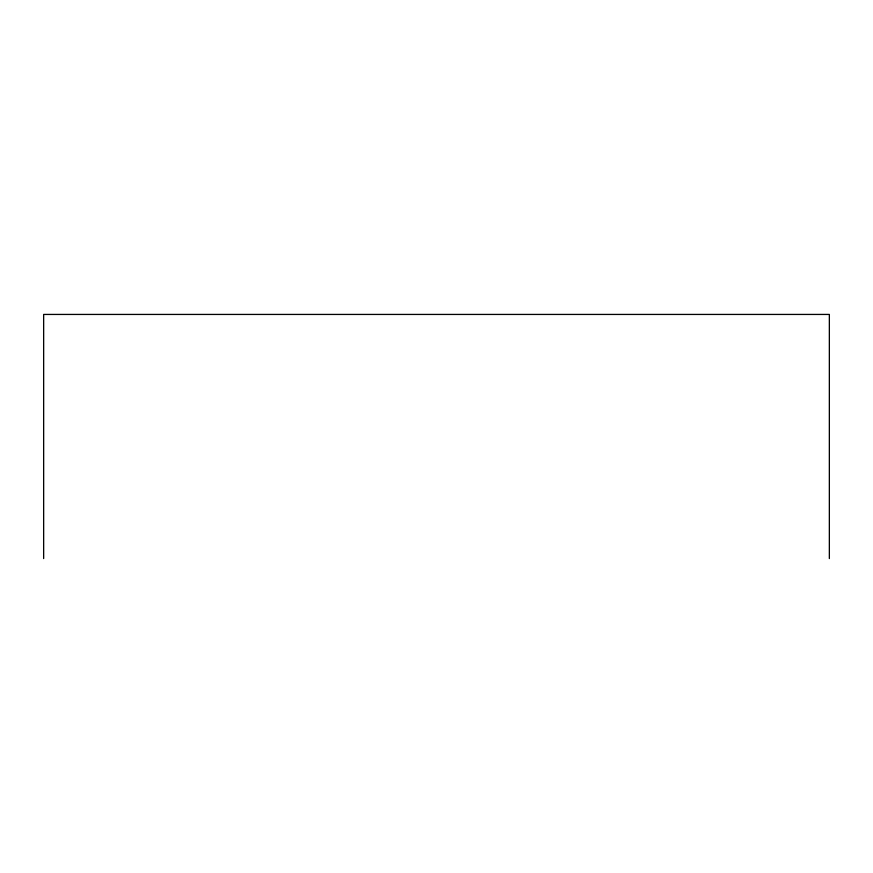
<?xml version="1.0" encoding="UTF-8"?>
<svg xmlns="http://www.w3.org/2000/svg" width="873" height="873" viewBox="0 0 873 873"><rect width="100%" height="100%" fill="white"/><g stroke="black" fill="none" stroke-linecap="round" stroke-linejoin="round"><path stroke-width="1.31" d="M829.35 558.567L829.35 314.433L43.65 314.433L43.65 558.567"/></g></svg>
